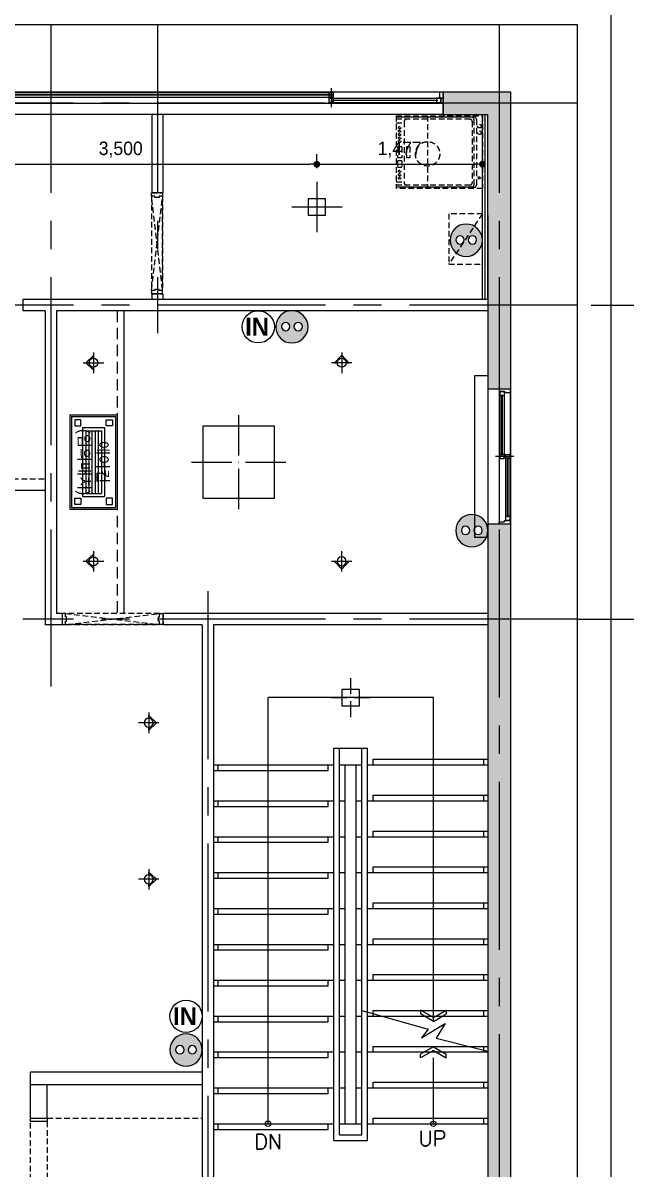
# Model space of a CAD drawing. Header units: millimetres. Extents: x -224448 to 1592092, y -164641 to 319001.
# Drawn here: x 232375 to 237757, y 154597 to 164816 of the extents above; entities that cross this region are included whole.
import ezdxf
from ezdxf.enums import TextEntityAlignment as Align

# ---------------------------------------------------------------- set-up
doc = ezdxf.new("R2010")
doc.units = ezdxf.units.MM
for name, pattern in [('CENTER2', [1.125, 0.75, -0.125, 0.125, -0.125]), ('HIDDEN', [9.525, 6.35, -3.175]), ('HIDDENX2', [19.05, 12.7, -6.35])]:
    doc.linetypes.add(name, pattern=pattern)
doc.layers.get('Defpoints').update_dxf_attribs({"color": 35})
for name, color, linetype in [('9', 9, 'Continuous'), ('ARREA', 1, 'Continuous'), ('DIM', 3, 'Continuous'), ('FUR', 6, 'Continuous'), ('I-LIGHT', 1, 'Continuous'), ('I_CON', 2, 'Continuous'), ('I_DOOR', 4, 'Continuous'), ('I_FUR', 6, 'Continuous'), ('I_HAT', 8, 'Continuous'), ('I_TXT', 7, 'Continuous'), ('I_WALL', 3, 'Continuous'), ('I_WIN', 5, 'Continuous')]:
    doc.layers.add(name, color=color, linetype=linetype)
doc.styles.add('HY울릉도', font='')
doc.styles.add('IABU-글꼴스타일', font='')
doc.styles.add('ROMANS', font='romans', dxfattribs={"height": 135})
doc.styles.get("Standard").update_dxf_attribs({"font": 'arial.ttf'})
doc.styles.add('맑은고딕', font='malgun.ttf')
doc.styles.get('HY울릉도').set_extended_font_data('HY울릉도L')
doc.styles.get('IABU-글꼴스타일').set_extended_font_data('HY울릉도L')
doc.linetypes.add('BATTING', pattern='A,0.00254,-2.54,[134,ltypeshp.shx,S=2.54,R=0,X=-2.54,Y=0],-5.08,[134,ltypeshp.shx,S=2.54,R=180,X=2.54,Y=0],-2.54', length=10.16254)
doc.dimstyles.new('IABC-100 (SUB)', dxfattribs={"dimscale": 60, "dimtxt": 2, "dimasz": 1, "dimexe": 1.5, "dimexo": 2, "dimgap": 1, "dimtad": 1, "dimdec": 0, "dimdsep": 46, "dimlunit": 6, "dimtxsty": 'IABU-글꼴스타일', "dimblk": '1234_Dot', "dimcen": 1, "dimclrd": 4, "dimclre": 4, "dimclrt": 7, "dimadec": 0, "dimazin": 0, "dimtfac": 1, "dimtdec": 0, "dimtix": 1, "dimtmove": 2, "dimatfit": 3, "dimldrblk": '1234_Dot', "dimfxl": 2, "dimtolj": 1, "dimtzin": 0, "dimarcsym": 0})
doc.dimstyles.new('ISO-25', dxfattribs={"dimtxt": 2.5, "dimasz": 2.5, "dimexe": 1.25, "dimexo": 0.625, "dimtad": 1, "dimtxsty": 'Standard', "dimcen": 2.5, "dimadec": 0, "dimazin": 0, "dimtfac": 1, "dimtmove": 0, "dimatfit": 3, "dimfxl": 1, "dimarcsym": 0})

# ---------------------------------------------------------------- blocks, each defined once
blk = doc.blocks.new('dd')
at = {"layer": 'I_WIN', "linetype": 'Continuous'}
for p, q in [((10974, 19551), (16424, 19551)), ((10974, 19542), (10974, 19551)), ((10974, 19551), (10991, 19551)), ((10974, 19451), (10974, 19542)), ((10991, 19551), (10991, 19502)), ((10994, 19546), (11974, 19546)), ((11032, 19546), (10994, 19546)), ((10994, 19546), (10994, 19506)), ((11027, 19529), (11032, 19531)), ((11027, 19523), (11027, 19529)), ((11032, 19521), (11027, 19523)), ((11029, 19524), (11029, 19528)), ((11032, 19531), (11032, 19546)), ((11032, 19532), (11035, 19530)), ((11974, 19528), (11032, 19528)), ((11032, 19524), (11974, 19524)), ((11032, 19520), (11035, 19522)), ((11032, 19506), (11032, 19521)), ((11035, 19530), (11036, 19529)), ((11035, 19522), (11036, 19523)), ((11036, 19529), (11036, 19528)), ((11036, 19523), (11036, 19524)), ((11953, 19529), (11952, 19528)), ((11953, 19523), (11952, 19524)), ((11956, 19532), (11953, 19530)), ((11953, 19530), (11953, 19529)), ((11953, 19522), (11953, 19523)), ((11956, 19520), (11953, 19522)), ((11956, 19531), (11956, 19546)), ((11956, 19546), (11991, 19546)), ((11962, 19529), (11956, 19531)), ((11956, 19521), (11962, 19523)), ((11956, 19506), (11956, 19521)), ((11962, 19523), (11962, 19529)), ((11962, 19524), (11962, 19528)), ((11974, 19420), (11974, 19585)), ((11991, 19546), (11991, 19506)), ((15441, 19546), (15406, 19546)), ((15406, 19546), (15406, 19506)), ((15406, 19546), (16424, 19546)), ((15424, 19418), (15424, 19586)), ((15436, 19529), (15441, 19531)), ((15436, 19523), (15436, 19529)), ((16370, 19528), (15436, 19528)), ((15436, 19524), (16370, 19524)), ((15441, 19521), (15436, 19523)), ((15441, 19531), (15441, 19546)), ((15441, 19532), (15444, 19530)), ((15441, 19520), (15444, 19522)), ((15441, 19506), (15441, 19521)), ((15444, 19530), (15444, 19530)), ((15444, 19530), (15445, 19528)), ((15444, 19523), (15445, 19524)), ((15444, 19522), (15444, 19523)), ((16362, 19529), (16361, 19528)), ((16362, 19523), (16361, 19524)), ((16365, 19532), (16362, 19530)), ((16362, 19530), (16362, 19529)), ((16362, 19522), (16362, 19523)), ((16365, 19520), (16362, 19522)), ((16365, 19531), (16365, 19546)), ((16365, 19546), (16403, 19546)), ((16370, 19529), (16365, 19531)), ((16365, 19521), (16370, 19523)), ((16365, 19506), (16365, 19521)), ((16370, 19523), (16370, 19529)), ((16403, 19546), (16403, 19506)), ((16424, 19551), (16406, 19551)), ((16406, 19551), (16406, 19502)), ((11004, 19451), (10974, 19451)), ((10991, 19502), (11004, 19502)), ((10994, 19506), (11974, 19506)), ((10994, 19506), (11032, 19506)), ((11004, 19502), (11004, 19500)), ((11004, 19500), (11004, 19451)), ((11004, 19451), (16424, 19451)), ((11991, 19506), (11956, 19506)), ((11956, 19496), (15441, 19496)), ((11991, 19496), (11956, 19496)), ((11956, 19496), (11956, 19456)), ((15441, 19478), (11956, 19478)), ((11956, 19474), (15441, 19474)), ((11956, 19456), (15424, 19456)), ((11956, 19456), (11991, 19456)), ((11986, 19479), (11991, 19481)), ((11986, 19472), (11986, 19479)), ((11986, 19478), (11986, 19474)), ((11991, 19471), (11986, 19472)), ((11991, 19481), (11991, 19496)), ((11991, 19481), (11994, 19480)), ((11991, 19470), (11994, 19471)), ((11991, 19456), (11991, 19471)), ((11994, 19480), (11994, 19479)), ((11994, 19479), (11995, 19478)), ((11994, 19472), (11995, 19474)), ((11994, 19471), (11994, 19472)), ((15403, 19479), (15402, 19478)), ((15403, 19472), (15402, 19474)), ((15406, 19482), (15403, 19480)), ((15403, 19480), (15403, 19479)), ((15403, 19471), (15403, 19472)), ((15406, 19470), (15403, 19471)), ((15406, 19506), (15441, 19506)), ((15441, 19496), (15406, 19496)), ((15406, 19496), (15406, 19481)), ((15406, 19481), (15412, 19479)), ((15412, 19472), (15406, 19471)), ((15406, 19471), (15406, 19456)), ((15406, 19456), (15441, 19456)), ((15412, 19479), (15412, 19472)), ((15412, 19474), (15412, 19478)), ((15424, 19506), (16424, 19506)), ((15441, 19456), (15441, 19496)), ((16403, 19506), (16365, 19506)), ((16406, 19502), (16394, 19502)), ((16394, 19502), (16394, 19451)), ((16394, 19451), (16424, 19451))]:
    blk.add_line(p, q, dxfattribs=at)
blk = doc.blocks.new('콘센트')
at = {"ltscale": 50}
h = blk.add_hatch(color=150, dxfattribs=at)
h.dxf.hatch_style = 1
edge = h.paths.add_edge_path()
edge.add_arc((-34286.2, -6087.5), 100, 0, 360)
edge = h.paths.add_edge_path(flags=16)
edge.add_arc((-34247.6, -6089), 26, 0, 360)
edge = h.paths.add_edge_path(flags=16)
edge.add_arc((-34324.9, -6089), 26, 0, 360)
at = {"color": 150, "ltscale": 50}
for centre, radius in [((-34286.2, -6087.5), 100), ((-34324.9, -6089), 26), ((-34247.6, -6089), 26)]:
    blk.add_circle(centre, radius, dxfattribs=at)
blk = doc.blocks.new('J5')
at = {"color": 150, "ltscale": 50}
blk.add_circle((302452, 41413.6), 72, dxfattribs=at)
at = {"color": 150, "ltscale": 50, "insert": (302500.4, 41414.1), "char_height": 80, "attachment_point": 6, "style": '맑은고딕'}
blk.add_mtext('{\\fPretendard Variable SemiBold|b0|i0|c129|p2;IN}', dxfattribs=at)
blk = doc.blocks.new('1234_Dot')
at = {"color": 0, "linetype": 'ByBlock', "lineweight": -2}
blk.add_line((-0.5, 0), (-1, 0), dxfattribs=at)
at = {"color": 0, "linetype": 'ByBlock', "const_width": 0.5}
blk.add_lwpolyline([(-0.25, 0, 1), (0.25, 0, 1)], format="xyb", close=True, dxfattribs=at)
blk = doc.blocks.new('*D455')
at = {"layer": 'Defpoints', "color": 0, "ltscale": 50, "transparency": 16777216}
for p in [(232625, 165700), (228425, 164800), (232625, 164800)]:
    blk.add_point(p, dxfattribs=at)
at = {"layer": 'DIM', "color": 4, "lineweight": -2, "ltscale": 50, "transparency": 16777216}
for p, q in [((228425, 164920), (228425, 165790)), ((232625, 164920), (232625, 165790)), ((228485, 165700), (232565, 165700))]:
    blk.add_line(p, q, dxfattribs=at)
at = {"layer": 'DIM', "color": 4, "lineweight": -2, "ltscale": 50, "transparency": 16777216, "xscale": 60, "yscale": 60, "zscale": 60, "rotation": 180}
blk.add_blockref('1234_Dot', (228425, 165700), dxfattribs=at)
at = {"layer": 'DIM', "color": 4, "lineweight": -2, "ltscale": 50, "transparency": 16777216, "xscale": 60, "yscale": 60, "zscale": 60}
blk.add_blockref('1234_Dot', (232625, 165700), dxfattribs=at)
at = {"layer": 'DIM', "color": 7, "ltscale": 50, "transparency": 16777216, "insert": (230525, 165832), "char_height": 120, "attachment_point": 5, "style": 'IABU-글꼴스타일'}
blk.add_mtext('\\A1;4,200', dxfattribs=at)
blk = doc.blocks.new('*D456')
at = {"layer": 'Defpoints', "color": 0, "ltscale": 50, "transparency": 16777216}
for p in [(233575, 165700), (232625, 164800), (233575, 164800)]:
    blk.add_point(p, dxfattribs=at)
at = {"layer": 'DIM', "color": 4, "lineweight": -2, "ltscale": 50, "transparency": 16777216}
for p, q in [((232625, 164920), (232625, 165790)), ((233575, 164920), (233575, 165790)), ((232685, 165700), (233515, 165700))]:
    blk.add_line(p, q, dxfattribs=at)
at = {"layer": 'DIM', "color": 4, "lineweight": -2, "ltscale": 50, "transparency": 16777216, "xscale": 60, "yscale": 60, "zscale": 60, "rotation": 180}
blk.add_blockref('1234_Dot', (232625, 165700), dxfattribs=at)
at = {"layer": 'DIM', "color": 4, "lineweight": -2, "ltscale": 50, "transparency": 16777216, "xscale": 60, "yscale": 60, "zscale": 60}
blk.add_blockref('1234_Dot', (233575, 165700), dxfattribs=at)
at = {"layer": 'DIM', "color": 7, "ltscale": 50, "transparency": 16777216, "insert": (233100, 165820), "char_height": 120, "attachment_point": 5, "style": 'IABU-글꼴스타일'}
blk.add_mtext('\\A1;950', dxfattribs=at)
blk = doc.blocks.new('*D457')
at = {"layer": 'Defpoints', "color": 0, "ltscale": 50, "transparency": 16777216}
for p in [(233575, 165700), (233575, 164800), (236625, 164800)]:
    blk.add_point(p, dxfattribs=at)
at = {"layer": 'DIM', "color": 4, "lineweight": -2, "ltscale": 50, "transparency": 16777216}
for p, q in [((233575, 164920), (233575, 165790)), ((236625, 164920), (236625, 165790)), ((236565, 165700), (233635, 165700))]:
    blk.add_line(p, q, dxfattribs=at)
at = {"layer": 'DIM', "color": 4, "lineweight": -2, "ltscale": 50, "transparency": 16777216, "xscale": 60, "yscale": 60, "zscale": 60, "rotation": 180}
blk.add_blockref('1234_Dot', (233575, 165700), dxfattribs=at)
at = {"layer": 'DIM', "color": 4, "lineweight": -2, "ltscale": 50, "transparency": 16777216, "xscale": 60, "yscale": 60, "zscale": 60}
blk.add_blockref('1234_Dot', (236625, 165700), dxfattribs=at)
at = {"layer": 'DIM', "color": 7, "ltscale": 50, "transparency": 16777216, "insert": (235100, 165832), "char_height": 120, "attachment_point": 5, "style": 'IABU-글꼴스타일'}
blk.add_mtext('\\A1;3,050', dxfattribs=at)
blk = doc.blocks.new('*D444')
at = {"layer": 'Defpoints', "color": 0, "ltscale": 50, "transparency": 16777216}
for p in [(224125, 166000), (224125, 164800), (236625, 164800)]:
    blk.add_point(p, dxfattribs=at)
at = {"layer": 'DIM', "color": 4, "lineweight": -2, "ltscale": 50, "transparency": 16777216}
for p, q in [((224125, 164920), (224125, 166090)), ((236625, 164920), (236625, 166090)), ((236565, 166000), (224185, 166000))]:
    blk.add_line(p, q, dxfattribs=at)
at = {"layer": 'DIM', "color": 4, "lineweight": -2, "ltscale": 50, "transparency": 16777216, "xscale": 60, "yscale": 60, "zscale": 60, "rotation": 180}
blk.add_blockref('1234_Dot', (224125, 166000), dxfattribs=at)
at = {"layer": 'DIM', "color": 4, "lineweight": -2, "ltscale": 50, "transparency": 16777216, "xscale": 60, "yscale": 60, "zscale": 60}
blk.add_blockref('1234_Dot', (236625, 166000), dxfattribs=at)
at = {"layer": 'DIM', "color": 7, "ltscale": 50, "transparency": 16777216, "insert": (230375, 166132), "char_height": 120, "attachment_point": 5, "style": 'IABU-글꼴스타일'}
blk.add_mtext('\\A1;12,500', dxfattribs=at)
blk = doc.blocks.new('*D458')
at = {"layer": 'Defpoints', "color": 0, "lineweight": -2, "transparency": 16777216}
for p, q in [((237326, 159500), (238226, 159500)), ((238225, 152803), (238225, 159498)), ((237326, 152800), (238226, 152800))]:
    blk.add_line(p, q, dxfattribs=at)
at = {"layer": 'Defpoints', "color": 0, "transparency": 16777216}
for p in [(237325, 159500), (238225, 159500), (237325, 152800)]:
    blk.add_point(p, dxfattribs=at)
for points in [[(238224, 159498), (238225, 159498), (238225, 159500)], [(238224, 152803), (238225, 152803), (238225, 152800)]]:
    blk.add_solid(points, dxfattribs=at)
at = {"layer": 'Defpoints', "color": 0, "transparency": 16777216, "insert": (238223, 156150), "char_height": 2.5, "attachment_point": 5, "rotation": 90}
blk.add_mtext('6700', dxfattribs=at)
blk = doc.blocks.new('*D459')
at = {"layer": 'Defpoints', "color": 0, "ltscale": 50, "transparency": 16777216}
for p in [(237325, 162300), (238225, 162300), (237325, 159500)]:
    blk.add_point(p, dxfattribs=at)
at = {"layer": 'DIM', "color": 4, "lineweight": -2, "ltscale": 50, "transparency": 16777216}
for p, q in [((237445, 162300), (238315, 162300)), ((238225, 159560), (238225, 162240)), ((237445, 159500), (238315, 159500))]:
    blk.add_line(p, q, dxfattribs=at)
at = {"layer": 'DIM', "color": 4, "lineweight": -2, "ltscale": 50, "transparency": 16777216, "xscale": 60, "yscale": 60, "zscale": 60}
for p, rotation in [((238225, 162300), 90), ((238225, 159500), 270)]:
    blk.add_blockref('1234_Dot', p, dxfattribs=dict(at, rotation=rotation))
at = {"layer": 'DIM', "color": 7, "ltscale": 50, "transparency": 16777216, "insert": (238093, 160900), "char_height": 120, "attachment_point": 5, "rotation": 90, "style": 'IABU-글꼴스타일'}
blk.add_mtext('\\A1;2,800', dxfattribs=at)
blk = doc.blocks.new('*D460')
at = {"layer": 'Defpoints', "color": 0, "ltscale": 50, "transparency": 16777216}
for p in [(237625, 164983), (237625, 162300), (238525, 162300)]:
    blk.add_point(p, dxfattribs=at)
at = {"layer": 'DIM', "color": 4, "lineweight": -2, "ltscale": 50, "transparency": 16777216}
for p, q in [((237745, 164983), (238615, 164983)), ((238525, 164923), (238525, 162360)), ((237745, 162300), (238615, 162300))]:
    blk.add_line(p, q, dxfattribs=at)
at = {"layer": 'DIM', "color": 4, "lineweight": -2, "ltscale": 50, "transparency": 16777216, "xscale": 60, "yscale": 60, "zscale": 60}
for p, rotation in [((238525, 164983), 90), ((238525, 162300), 270)]:
    blk.add_blockref('1234_Dot', p, dxfattribs=dict(at, rotation=rotation))
at = {"layer": 'DIM', "color": 7, "ltscale": 50, "transparency": 16777216, "insert": (238393, 163642), "char_height": 120, "attachment_point": 5, "rotation": 90, "style": 'IABU-글꼴스타일'}
blk.add_mtext('\\A1;2,683', dxfattribs=at)
blk = doc.blocks.new('*D445')
at = {"layer": 'Defpoints', "color": 0, "ltscale": 50, "transparency": 16777216}
for p in [(237325, 162300), (237325, 152800), (238525, 152800)]:
    blk.add_point(p, dxfattribs=at)
at = {"layer": 'DIM', "color": 4, "lineweight": -2, "ltscale": 50, "transparency": 16777216}
for p, q in [((237445, 162300), (238615, 162300)), ((238525, 162240), (238525, 152860)), ((237445, 152800), (238615, 152800))]:
    blk.add_line(p, q, dxfattribs=at)
at = {"layer": 'DIM', "color": 4, "lineweight": -2, "ltscale": 50, "transparency": 16777216, "xscale": 60, "yscale": 60, "zscale": 60}
for p, rotation in [((238525, 162300), 90), ((238525, 152800), 270)]:
    blk.add_blockref('1234_Dot', p, dxfattribs=dict(at, rotation=rotation))
at = {"layer": 'DIM', "color": 7, "ltscale": 50, "transparency": 16777216, "insert": (238393, 157550), "char_height": 120, "attachment_point": 5, "rotation": 90, "style": 'IABU-글꼴스타일'}
blk.add_mtext('\\A1;9,500', dxfattribs=at)
blk = doc.blocks.new('*D446')
at = {"layer": 'Defpoints', "color": 0, "ltscale": 50, "transparency": 16777216}
for p in [(237325, 159500), (237325, 152800), (238225, 152800)]:
    blk.add_point(p, dxfattribs=at)
at = {"layer": 'DIM', "color": 4, "lineweight": -2, "ltscale": 50, "transparency": 16777216}
for p, q in [((237445, 159500), (238315, 159500)), ((238225, 159440), (238225, 152860)), ((237445, 152800), (238315, 152800))]:
    blk.add_line(p, q, dxfattribs=at)
at = {"layer": 'DIM', "color": 4, "lineweight": -2, "ltscale": 50, "transparency": 16777216, "xscale": 60, "yscale": 60, "zscale": 60}
for p, rotation in [((238225, 159500), 90), ((238225, 152800), 270)]:
    blk.add_blockref('1234_Dot', p, dxfattribs=dict(at, rotation=rotation))
at = {"layer": 'DIM', "color": 7, "ltscale": 50, "transparency": 16777216, "insert": (238093, 156150), "char_height": 120, "attachment_point": 5, "rotation": 90, "style": 'IABU-글꼴스타일'}
blk.add_mtext('\\A1;6,700', dxfattribs=at)
blk = doc.blocks.new('j 10')
at = {"layer": 'I_FUR', "color": 8, "linetype": 'HIDDEN', "ltscale": 8}
for p, q in [((300474, 48442), (300574, 48442)), ((300474, 48412), (300474, 48442)), ((300474, 48442), (300474, 48442)), ((300474, 48412), (300474, 47572)), ((300504, 48412), (300474, 48412)), ((300474, 47572), (300574, 48412)), ((300574, 47582), (300474, 48412)), ((300504, 48402), (300504, 48412)), ((300544, 48402), (300504, 48402)), ((300574, 48412), (300544, 48412)), ((300544, 48412), (300544, 48402)), ((300574, 48442), (300574, 48412)), ((300574, 47572), (300574, 48412)), ((300574, 48412), (300574, 47582)), ((300504, 47572), (300474, 47572)), ((300474, 47572), (300474, 47542)), ((300474, 47542), (300574, 47542)), ((300474, 47542), (300474, 47542)), ((300544, 47582), (300504, 47582)), ((300504, 47582), (300504, 47572)), ((300544, 47572), (300544, 47582)), ((300574, 47572), (300544, 47572)), ((300574, 47542), (300574, 47572))]:
    blk.add_line(p, q, dxfattribs=at)
blk = doc.blocks.new('j11')
at = {"layer": 'I_FUR', "color": 8, "linetype": 'HIDDEN', "ltscale": 8}
for p, q in [((280040, 55580), (280810, 55580)), ((280040, 55580), (280040, 54930)), ((280713, 55568), (280040, 55568)), ((280737, 55568), (280040, 55568)), ((280700, 55548), (280040, 55548)), ((280040, 55518), (280112, 55518)), ((280112, 55528), (280112, 54982)), ((280321, 55580), (280321, 54930)), ((280720, 55528), (280720, 54982)), ((280733, 55548), (280733, 54962)), ((280757, 55548), (280757, 54962)), ((280810, 55580), (280810, 54930)), ((280092, 55304), (280054, 55304)), ((280054, 55304), (280054, 55206)), ((280092, 55304), (280092, 55206)), ((280162, 55304), (280132, 55304)), ((280132, 55304), (280132, 55206)), ((280162, 55304), (280162, 55206)), ((280092, 55206), (280054, 55206)), ((280162, 55206), (280132, 55206)), ((280054, 55178), (280054, 55117)), ((280092, 55178), (280054, 55178)), ((280092, 55117), (280054, 55117)), ((280092, 55178), (280092, 55117)), ((280040, 54992), (280112, 54992)), ((280700, 54962), (280040, 54962)), ((280713, 54942), (280040, 54942)), ((280737, 54942), (280040, 54942)), ((280810, 54930), (280040, 54930))]:
    blk.add_line(p, q, dxfattribs=at)
for centre, radius in [((280784, 55487), 16.1), ((280072, 55474), 10), ((280072, 55443), 10), ((280072, 55413), 10), ((280072, 55382), 10), ((280784, 55428), 16.1), ((280072, 55352), 10), ((280321, 55240), 109), ((280072, 55085), 10), ((280072, 55054), 10), ((280072, 55024), 10), ((280783, 55027), 9.29)]:
    blk.add_circle(centre, radius, dxfattribs=at)
for centre, start, end in [((280132, 55528), 90, 180), ((280700, 55528), 0, 90), ((280713, 55548), 0, 90), ((280737, 55548), 0, 90), ((280132, 54982), 180, 270), ((280700, 54982), 270, 0), ((280713, 54962), 270, 0), ((280737, 54962), 270, 0)]:
    blk.add_arc(centre, 20, start, end, dxfattribs=at)
blk = doc.blocks.new('J15')
at = {"layer": 'I-LIGHT', "color": 6, "ltscale": 50}
for p, q in [((319165, 48370), (319165, 47920)), ((318940, 48145), (319390, 48145))]:
    blk.add_line(p, q, dxfattribs=at)
blk.add_lwpolyline([(319090, 48220), (319240, 48220), (319240, 48070), (319090, 48070)], close=True, dxfattribs=at)
blk = doc.blocks.new('J20')
at = {"layer": 'I-LIGHT', "color": 144}
for p, q in [((33370, 27039), (33370, 26619)), ((33370, 27039), (34210, 27039)), ((33384, 27025), (33384, 26633)), ((33384, 27025), (34196, 27025)), ((34196, 27025), (34196, 26633)), ((34210, 27039), (34210, 26619)), ((33482, 26927), (33482, 26731)), ((33482, 26927), (34098, 26927)), ((33510, 26899), (33510, 26759)), ((33510, 26899), (34070, 26899)), ((33510, 26899), (34070, 26899)), ((34070, 26899), (34070, 26759)), ((34098, 26927), (34098, 26731)), ((33510, 26871), (34070, 26871)), ((33510, 26843), (34070, 26843)), ((33510, 26815), (34070, 26815)), ((33510, 26787), (34070, 26787)), ((33482, 26731), (34098, 26731)), ((33510, 26759), (34070, 26759)), ((33510, 26759), (34070, 26759)), ((33510, 26759), (34070, 26759)), ((33510, 26759), (34070, 26759)), ((33510, 26731), (34070, 26731)), ((33370, 26619), (34210, 26619)), ((33384, 26633), (34196, 26633))]:
    blk.add_line(p, q, dxfattribs=at)
for points in [[(33468, 26941), (33412, 26941), (33412, 26997), (33468, 26997)], [(34112, 26941), (34168, 26941), (34168, 26997), (34112, 26997)], [(33468, 26717), (33412, 26717), (33412, 26661), (33468, 26661)], [(34112, 26717), (34168, 26717), (34168, 26661), (34112, 26661)]]:
    blk.add_lwpolyline(points, close=True, dxfattribs=at)
blk = doc.blocks.new('j5253')
at = {"layer": 'I_WIN', "linetype": 'Continuous'}
for p, q in [((201758, 138328), (202958, 138328)), ((201788, 138328), (201758, 138328)), ((201758, 138328), (201758, 138237)), ((201776, 138228), (201776, 138277)), ((201776, 138277), (201788, 138277)), ((201788, 138279), (201788, 138328)), ((201788, 138277), (201788, 138279)), ((202341, 138283), (202341, 138323)), ((202341, 138323), (202376, 138323)), ((202376, 138283), (202341, 138283)), ((202358, 138359), (202358, 138194)), ((202358, 138323), (202925, 138323)), ((202358, 138283), (202925, 138283)), ((202376, 138309), (202370, 138307)), ((202370, 138307), (202370, 138300)), ((202370, 138306), (202896, 138306)), ((202370, 138302), (202370, 138306)), ((202896, 138302), (202370, 138302)), ((202370, 138300), (202376, 138299)), ((202376, 138323), (202376, 138309)), ((202376, 138309), (202379, 138308)), ((202376, 138298), (202379, 138299)), ((202376, 138299), (202376, 138283)), ((202379, 138308), (202379, 138307)), ((202379, 138307), (202380, 138306)), ((202379, 138300), (202380, 138302)), ((202379, 138299), (202379, 138300)), ((202887, 138307), (202886, 138306)), ((202887, 138300), (202886, 138302)), ((202890, 138309), (202887, 138308)), ((202887, 138308), (202887, 138307)), ((202887, 138299), (202887, 138300)), ((202890, 138298), (202887, 138299)), ((202890, 138323), (202890, 138309)), ((202890, 138309), (202896, 138307)), ((202896, 138300), (202890, 138299)), ((202890, 138299), (202890, 138283)), ((202890, 138283), (202925, 138283)), ((202896, 138307), (202896, 138300)), ((202896, 138306), (202896, 138302)), ((202925, 138283), (202925, 138323)), ((202928, 138277), (202928, 138328)), ((202928, 138328), (202958, 138328)), ((202941, 138277), (202928, 138277)), ((202941, 138228), (202941, 138277)), ((202958, 138228), (202958, 138328)), ((201758, 138237), (201758, 138228)), ((201758, 138228), (202958, 138228)), ((201758, 138228), (201776, 138228)), ((201779, 138273), (202376, 138273)), ((201779, 138233), (201779, 138273)), ((201779, 138273), (201817, 138273)), ((201779, 138233), (202376, 138233)), ((201817, 138233), (201779, 138233)), ((201817, 138258), (201812, 138256)), ((201812, 138256), (201812, 138250)), ((201812, 138250), (201817, 138248)), ((201814, 138255), (201814, 138251)), ((201814, 138255), (202346, 138255)), ((202346, 138251), (201814, 138251)), ((201817, 138273), (201817, 138258)), ((201817, 138259), (201820, 138258)), ((201817, 138247), (201820, 138249)), ((201817, 138248), (201817, 138233)), ((201820, 138258), (201820, 138257)), ((201820, 138257), (201821, 138255)), ((201820, 138250), (201821, 138251)), ((201820, 138249), (201820, 138250)), ((202338, 138257), (202337, 138255)), ((202338, 138250), (202337, 138251)), ((202341, 138259), (202338, 138258)), ((202338, 138258), (202338, 138257)), ((202338, 138249), (202338, 138250)), ((202341, 138247), (202338, 138249)), ((202376, 138273), (202341, 138273)), ((202341, 138273), (202341, 138258)), ((202341, 138258), (202346, 138256)), ((202346, 138250), (202341, 138248)), ((202341, 138248), (202341, 138233)), ((202341, 138233), (202376, 138233)), ((202346, 138256), (202346, 138250)), ((202346, 138255), (202346, 138251)), ((202376, 138233), (202376, 138273)), ((202958, 138228), (202941, 138228))]:
    blk.add_line(p, q, dxfattribs=at)
blk = doc.blocks.new('j51')
at = {"layer": 'I-LIGHT'}
for p, q in [((93551, 140906), (93551, 140546)), ((93131, 140486), (93491, 140486)), ((93551, 140486), (93550, 140486)), ((93551, 140487), (93551, 140485)), ((93551, 140486), (93552, 140486)), ((93551, 140426), (93551, 140066)), ((93611, 140486), (93971, 140486))]:
    blk.add_line(p, q, dxfattribs=at)
at = {"layer": 'I-LIGHT', "linetype": 'Continuous'}
blk.add_lwpolyline([(93871, 140806), (93231, 140806), (93231, 140166), (93871, 140166)], close=True, dxfattribs=at)
blk = doc.blocks.new('*D652')
at = {"layer": 'Defpoints', "color": 0, "ltscale": 50, "transparency": 16777216}
for p in [(234998, 163556), (231498, 163400), (234998, 163400)]:
    blk.add_point(p, dxfattribs=at)
at = {"layer": 'DIM', "color": 4, "lineweight": -2, "ltscale": 50, "transparency": 16777216}
for p, q in [((231498, 163520), (231498, 163646)), ((234998, 163520), (234998, 163646)), ((231558, 163556), (234938, 163556))]:
    blk.add_line(p, q, dxfattribs=at)
at = {"layer": 'DIM', "color": 4, "lineweight": -2, "ltscale": 50, "transparency": 16777216, "xscale": 60, "yscale": 60, "zscale": 60, "rotation": 180}
blk.add_blockref('1234_Dot', (231498, 163556), dxfattribs=at)
at = {"layer": 'DIM', "color": 4, "lineweight": -2, "ltscale": 50, "transparency": 16777216, "xscale": 60, "yscale": 60, "zscale": 60}
blk.add_blockref('1234_Dot', (234998, 163556), dxfattribs=at)
at = {"layer": 'DIM', "color": 7, "ltscale": 50, "transparency": 16777216, "insert": (233248, 163687), "char_height": 120, "attachment_point": 5, "style": 'IABU-글꼴스타일'}
blk.add_mtext('\\A1;3,500', dxfattribs=at)
blk = doc.blocks.new('*D653')
at = {"layer": 'Defpoints', "color": 0, "ltscale": 50, "transparency": 16777216}
for p in [(236475, 163556), (234998, 163400), (236475, 163400)]:
    blk.add_point(p, dxfattribs=at)
at = {"layer": 'DIM', "color": 4, "lineweight": -2, "ltscale": 50, "transparency": 16777216}
for p, q in [((234998, 163520), (234998, 163646)), ((236475, 163520), (236475, 163646)), ((235058, 163556), (236415, 163556))]:
    blk.add_line(p, q, dxfattribs=at)
at = {"layer": 'DIM', "color": 4, "lineweight": -2, "ltscale": 50, "transparency": 16777216, "xscale": 60, "yscale": 60, "zscale": 60, "rotation": 180}
blk.add_blockref('1234_Dot', (234998, 163556), dxfattribs=at)
at = {"layer": 'DIM', "color": 4, "lineweight": -2, "ltscale": 50, "transparency": 16777216, "xscale": 60, "yscale": 60, "zscale": 60}
blk.add_blockref('1234_Dot', (236475, 163556), dxfattribs=at)
at = {"layer": 'DIM', "color": 7, "ltscale": 50, "transparency": 16777216, "insert": (235737, 163687), "char_height": 120, "attachment_point": 5, "style": 'IABU-글꼴스타일'}
blk.add_mtext('\\A1;1,477', dxfattribs=at)
blk = doc.blocks.new('SP01')
at = {"layer": 'I-LIGHT'}
blk.add_hatch(color=1, dxfattribs=at).paths.add_polyline_path([(2182616, -1632810), (2182551, -1632878), (2182576, -1632878, -1), (2182656, -1632878), (2182680, -1632878)])
at = {"layer": 'I-LIGHT', "color": 1}
for p, q in [((2182616, -1632810), (2182551, -1632878)), ((2182616, -1632787), (2182616, -1632970)), ((2182616, -1632810), (2182680, -1632878)), ((2182707, -1632878), (2182524, -1632878)), ((2182551, -1632878), (2182576, -1632878)), ((2182656, -1632878), (2182680, -1632878))]:
    blk.add_line(p, q, dxfattribs=at)
at = {"layer": 'I-LIGHT', "color": 4}
blk.add_circle((2182616, -1632878), 40, dxfattribs=at)
blk = doc.blocks.new('j855')
at = {"layer": 'I-LIGHT'}
for p, q in [((96735, 140572), (96735, 140427)), ((96560, 140397), (96705, 140397)), ((96735, 140398), (96735, 140396)), ((96735, 140367), (96735, 140222)), ((96765, 140397), (96910, 140397))]:
    blk.add_line(p, q, dxfattribs=at)
at = {"layer": 'I-LIGHT', "ltscale": 50}
blk.add_lwpolyline([(96660, 140472), (96810, 140472), (96810, 140322), (96660, 140322)], close=True, dxfattribs=at)
at = {"layer": 'I-LIGHT'}
blk.add_lwpolyline([(96736, 140397), (96735, 140397), (96734, 140397)], dxfattribs=at)

msp = doc.modelspace()

# ---------------------------------------------------------------- hatches: boundary and pattern name
at = {"layer": 'I_HAT', "true_color": 0x000000}
h = msp.add_hatch(color=18, dxfattribs=at)
h.dxf.hatch_style = 1
h.paths.add_polyline_path([(224624.894, 164100.492), (224124.894, 164100.492), (224124.894, 164000.492), (224624.894, 164000.492)])
h.paths.add_polyline_path([(224124.894, 164100.492), (224024.894, 164100.492), (224024.894, 164000.492), (224124.894, 164000.492)])
h.paths.add_polyline_path([(224124.894, 164200.492), (224024.894, 164200.492), (224024.894, 164100.492), (224124.894, 164100.492)])
h.paths.add_polyline_path([(224624.894, 164200.492), (224124.894, 164200.492), (224124.894, 164100.492), (224624.894, 164100.492), (224624.894, 164109.5)])
h.paths.add_polyline_path([(224224.894, 164000.492), (224124.894, 164000.492), (224124.894, 163658.858), (224224.894, 163658.858)])
h.paths.add_polyline_path([(224124.894, 164000.492), (224024.894, 164000.492), (224024.894, 163300.492), (224124.894, 163300.492)])
h.paths.add_polyline_path([(224224.894, 163658.858), (224124.894, 163658.858), (224124.894, 163300.492), (224224.894, 163300.492)])
h.paths.add_polyline_path([(224224.894, 163300.492), (224124.894, 163300.492), (224124.894, 162300.492), (224224.894, 162300.492)])
h.paths.add_polyline_path([(224124.894, 163300.492), (224024.894, 163300.492), (224024.894, 162300.492), (224124.894, 162300.492)])
h.paths.add_polyline_path([(224124.894, 162300.492), (224024.894, 162300.492), (224024.894, 161010.492), (224115.894, 161010.492), (224124.894, 161010.492)])
h.paths.add_polyline_path([(224224.894, 162250.492), (224224.894, 162300.492), (224124.894, 162300.492), (224124.894, 161010.492), (224124.974, 161010.492), (224224.894, 161010.492)])
h.paths.add_polyline_path([(224124.894, 158650.492), (224115.815, 158650.492), (224024.894, 158650.492), (224024.894, 158100.492), (224124.894, 158100.492)])
h.paths.add_polyline_path([(224224.894, 158650.492), (224124.894, 158650.492), (224124.894, 158100.492), (224224.894, 158100.492)])
h.paths.add_polyline_path([(224224.894, 158050.492), (224224.894, 158100.492), (224124.894, 158100.492), (224124.894, 157700.492), (224224.894, 157700.492)])
h.paths.add_polyline_path([(224124.894, 158100.492), (224024.894, 158100.492), (224024.894, 157700.492), (224033.842, 157700.492), (224124.894, 157700.492)])
h.paths.add_polyline_path([(224224.894, 156500.492), (224124.894, 156500.492), (224124.894, 156100.492), (224224.894, 156100.492)])
h.paths.add_polyline_path([(224124.894, 156500.492), (224024.894, 156500.492), (224024.894, 156100.492), (224124.894, 156100.492)])
h.paths.add_polyline_path([(224224.894, 156050.492), (224224.894, 156100.492), (224124.894, 156100.492), (224124.894, 152800.492), (224624.894, 152800.492), (224624.894, 152900.492), (224274.894, 152900.492), (224224.894, 152900.492)])
h.paths.add_polyline_path([(224124.894, 156100.492), (224024.894, 156100.492), (224024.894, 152800.492), (224124.894, 152800.492)])
h.paths.add_polyline_path([(224124.894, 152800.492), (224024.894, 152800.492), (224024.894, 152700.492), (224124.894, 152700.492)])
h.paths.add_polyline_path([(224624.894, 152791.492), (224624.894, 152800.492), (224124.894, 152800.492), (224124.894, 152700.492), (224624.894, 152700.492)])
h.paths.add_polyline_path([(234024.894, 152800.492), (233474.894, 152800.492), (233474.894, 152700.492), (234024.894, 152700.492)])
h.paths.add_polyline_path([(234024.894, 153250.492), (233974.894, 153250.492), (233974.894, 152900.492), (233474.894, 152900.492), (233474.894, 152800.492), (234024.894, 152800.492)])
h.paths.add_polyline_path([(234299.894, 152791.412), (234299.894, 152800.492), (234024.894, 152800.492), (234024.894, 152700.492), (234299.894, 152700.492)])
h.paths.add_polyline_path([(234299.894, 152900.492), (234074.894, 152900.492), (234074.894, 153250.492), (234024.894, 153250.492), (234024.894, 152800.492), (234299.894, 152800.492)])
h.paths.add_polyline_path([(236624.894, 152800.492), (236299.894, 152800.492), (236299.894, 152791.412), (236299.894, 152700.492), (236624.894, 152700.492)])
h.paths.add_polyline_path([(236724.894, 152800.492), (236624.894, 152800.492), (236624.894, 152700.492), (236724.894, 152700.492)])
h.paths.add_polyline_path([(236724.894, 160350.492), (236624.894, 160350.492), (236624.894, 159500.492), (236724.894, 159500.492)])
h.paths.add_polyline_path([(236624.894, 160350.492), (236524.894, 160350.492), (236524.894, 159550.492), (236524.894, 159500.492), (236624.894, 159500.492)])
h.paths.add_polyline_path([(236724.894, 159500.492), (236624.894, 159500.492), (236624.894, 152800.492), (236724.894, 152800.492)])
h.paths.add_polyline_path([(236624.894, 159500.492), (236524.894, 159500.492), (236524.894, 152900.492), (236299.894, 152900.492), (236299.894, 152800.492), (236624.894, 152800.492)])
h.paths.add_polyline_path([(236724.894, 162300.492), (236624.894, 162300.492), (236624.894, 161550.492), (236633.921, 161550.492), (236724.894, 161550.492)])
h.paths.add_polyline_path([(236624.894, 162300.492), (236524.894, 162300.492), (236524.894, 161550.492), (236624.894, 161550.492)])
h.paths.add_polyline_path([(236724.894, 163300.492), (236624.894, 163300.492), (236624.894, 162300.492), (236724.894, 162300.492)])
h.paths.add_polyline_path([(236624.894, 163300.492), (236524.894, 163300.492), (236524.894, 162350.492), (236524.894, 162300.492), (236624.894, 162300.492)])
h.paths.add_polyline_path([(236724.894, 164200.492), (236624.894, 164200.492), (236624.894, 164100.492), (236724.894, 164100.492)])
h.paths.add_polyline_path([(236624.894, 164200.492), (236124.894, 164200.492), (236124.894, 164100.492), (236624.894, 164100.492)])
h.paths.add_polyline_path([(236624.894, 164100.492), (236124.894, 164100.492), (236124.894, 164000.492), (236524.894, 164000.492), (236524.894, 163300.492), (236624.894, 163300.492)])
h.paths.add_polyline_path([(236724.894, 164000.492), (236724.894, 164100.492), (236624.894, 164100.492), (236624.894, 163300.492), (236724.894, 163300.492)])
h.paths.add_polyline_path([(236579.229, 153156.089), (236579.229, 154124.405), (236094.555, 154124.405), (236094.555, 153156.089)], flags=9)

# ---------------------------------------------------------------- linework, layer by layer
at = {"color": 9}
for p, q in [((233274.894, 162250.492), (233274.894, 159550.492)), ((228474.894, 160650.492), (232574.894, 160650.492))]:
    msp.add_line(p, q, dxfattribs=at)
at = {"layer": '9', "color": 8, "linetype": 'HIDDENX2', "ltscale": 8}
msp.add_line((233214.894, 162250.492), (233214.894, 159550.492), dxfattribs=at)
at = {"layer": 'ARREA', "color": 1, "linetype": 'CENTER2', "ltscale": 2000}
for p, q in [((232624.894, 164800.492), (232624.894, 158900.492)), ((233574.894, 164800.492), (233574.894, 162050.492)), ((236624.894, 164800.492), (236624.894, 152100.492)), ((237324.894, 164100.492), (223424.894, 164100.492)), ((237324.894, 162300.492), (223424.894, 162300.492)), ((234024.894, 159750.492), (234024.894, 152100.492)), ((237324.894, 159500.492), (232374.894, 159500.492))]:
    msp.add_line(p, q, dxfattribs=at)
at = {"layer": 'Defpoints'}
for points in [[(237624.894, 165100.492), (223124.894, 165100.492), (223124.894, 151800.492), (237624.894, 151800.492)], [(237324.894, 164800.492), (223424.894, 164800.492), (223424.894, 152100.492), (237324.894, 152100.492)]]:
    msp.add_lwpolyline(points, close=True, dxfattribs=at)
at = {"layer": 'FUR'}
msp.add_line((236474.894, 162950.492), (236474.894, 163400.492), dxfattribs=at)
at = {"layer": 'I-LIGHT', "color": 6, "ltscale": 50}
msp.add_lwpolyline([(236524.894, 161670.492), (236404.894, 161670.492), (236404.894, 160230.492), (236524.894, 160230.492)], dxfattribs=at)
at = {"layer": 'I_CON', "color": 2}
for p, q in [((236124.894, 164200.492), (236724.894, 164200.492)), ((236724.894, 164200.492), (236724.894, 164000.492)), ((236124.894, 164000.492), (236524.894, 164000.492)), ((236724.894, 164000.492), (236724.894, 161550.492)), ((236524.894, 163100.492), (236524.894, 162350.492)), ((236524.894, 162350.492), (236524.894, 161550.492)), ((236524.894, 160350.492), (236524.894, 159550.492)), ((236724.894, 160350.492), (236724.894, 152700.492)), ((236524.894, 159550.492), (236524.894, 152900.492))]:
    msp.add_line(p, q, dxfattribs=at)
at = {"layer": 'I_CON'}
msp.add_lwpolyline([(236124.894, 164000.492), (236124.894, 164200.492)], dxfattribs=at)
at = {"layer": 'I_CON', "color": 2}
for points in [[(236724.894, 161550.492), (236524.894, 161550.492)], [(236524.894, 160350.492), (236724.894, 160350.492)]]:
    msp.add_lwpolyline(points, dxfattribs=at)
at = {"layer": 'I_DOOR'}
msp.add_lwpolyline([(232441.701, 155050.492), (232591.701, 155050.492), (232591.701, 155020.492), (232561.701, 155020.492), (232561.701, 155020.492), (232521.701, 155020.492), (232521.701, 155020.492), (232441.701, 155021.693), (232441.701, 155050.492)], close=True, dxfattribs=at)
at = {"layer": 'I_FUR', "color": 8, "linetype": 'BATTING', "ltscale": 2.4}
msp.add_line((236499.894, 162350.492), (236499.894, 164000.492), dxfattribs=at)
at = {"layer": 'I_FUR', "color": 8, "linetype": 'HIDDEN', "ltscale": 8}
for p, q in [((236174.894, 163113.858), (236174.894, 162663.858)), ((236474.894, 163113.858), (236174.894, 163113.858)), ((236474.894, 163113.858), (236174.894, 162663.858)), ((236174.894, 162663.858), (236474.894, 162663.858)), ((228474.894, 160750.492), (232574.894, 160750.492)), ((232591.701, 155050.492), (233974.894, 155050.492)), ((232440.894, 153280.492), (232441.701, 155021.693)), ((232591.701, 155020.492), (232591.701, 153280.492))]:
    msp.add_line(p, q, dxfattribs=at)
at = {"layer": 'I_HAT'}
for p, q in [((236474.894, 162350.492), (236474.894, 164000.492)), ((236524.894, 162350.492), (236524.894, 164000.492)), ((234562.394, 157240.492), (234562.394, 158800.492)), ((236037.394, 158800.492), (234562.394, 158800.492)), ((236037.394, 155913.835), (236037.394, 158800.492)), ((235149.894, 154850.492), (235149.894, 158350.492)), ((235149.894, 158350.492), (235449.894, 158350.492)), ((235199.894, 154900.492), (235199.894, 158350.492)), ((235399.894, 154900.492), (235399.894, 158350.492)), ((235449.894, 154850.492), (235449.894, 158350.492)), ((235499.894, 158250.492), (236524.894, 158250.492)), ((235499.894, 158200.492), (235499.894, 158250.492)), ((236484.894, 158250.492), (236484.894, 158200.492)), ((234074.894, 158200.492), (235149.894, 158200.492)), ((234074.894, 158150.492), (235099.894, 158150.492)), ((234114.894, 158200.492), (234114.894, 158150.492)), ((235099.894, 158150.492), (235099.894, 158200.492)), ((235199.894, 158200.492), (235399.894, 158200.492)), ((235249.894, 155000.492), (235249.894, 158200.492)), ((235349.894, 155000.492), (235349.894, 158200.492)), ((235449.894, 158200.492), (236524.894, 158200.492)), ((235499.894, 157930.492), (236524.894, 157930.492)), ((235499.894, 157880.492), (235499.894, 157930.492)), ((236484.894, 157930.492), (236484.894, 157880.492)), ((234074.894, 157880.492), (235149.894, 157880.492)), ((234074.894, 157830.492), (235099.894, 157830.492)), ((234114.894, 157880.492), (234114.894, 157830.492)), ((235099.894, 157830.492), (235099.894, 157880.492)), ((235199.894, 157880.492), (235249.894, 157880.492)), ((235349.894, 157880.492), (235399.894, 157880.492)), ((235449.894, 157880.492), (236524.894, 157880.492)), ((234562.394, 155000.492), (234562.394, 157590.492)), ((235499.894, 157610.492), (236524.894, 157610.492)), ((235499.894, 157560.492), (235499.894, 157610.492)), ((236484.894, 157610.492), (236484.894, 157560.492)), ((234074.894, 157560.492), (235149.894, 157560.492)), ((234074.894, 157510.492), (235099.894, 157510.492)), ((234114.894, 157560.492), (234114.894, 157510.492)), ((235099.894, 157510.492), (235099.894, 157560.492)), ((235199.894, 157560.492), (235249.894, 157560.492)), ((235349.894, 157560.492), (235399.894, 157560.492)), ((235449.894, 157560.492), (236524.894, 157560.492)), ((235499.894, 157290.492), (236524.894, 157290.492)), ((235499.894, 157240.492), (235499.894, 157290.492)), ((236484.894, 157290.492), (236484.894, 157240.492)), ((234074.894, 157240.492), (235149.894, 157240.492)), ((234074.894, 157190.492), (235099.894, 157190.492)), ((234114.894, 157240.492), (234114.894, 157190.492)), ((235099.894, 157190.492), (235099.894, 157240.492)), ((235199.894, 157240.492), (235249.894, 157240.492)), ((235349.894, 157240.492), (235399.894, 157240.492)), ((235449.894, 157240.492), (236524.894, 157240.492)), ((234074.894, 156920.492), (235149.894, 156920.492)), ((234114.894, 156920.492), (234114.894, 156870.492)), ((235099.894, 156870.492), (235099.894, 156920.492)), ((235199.894, 156920.492), (235249.894, 156920.492)), ((235349.894, 156920.492), (235399.894, 156920.492)), ((235449.894, 156920.492), (236524.894, 156920.492)), ((235499.894, 156970.492), (236524.894, 156970.492)), ((235499.894, 156920.492), (235499.894, 156970.492)), ((236484.894, 156970.492), (236484.894, 156920.492)), ((234074.894, 156870.492), (235099.894, 156870.492)), ((234074.894, 156600.492), (235149.894, 156600.492)), ((234114.894, 156600.492), (234114.894, 156550.492)), ((235099.894, 156550.492), (235099.894, 156600.492)), ((235199.894, 156600.492), (235249.894, 156600.492)), ((235349.894, 156600.492), (235399.894, 156600.492)), ((235449.894, 156600.492), (236524.894, 156600.492)), ((235499.894, 156650.492), (236524.894, 156650.492)), ((235499.894, 156600.492), (235499.894, 156650.492)), ((236484.894, 156650.492), (236484.894, 156600.492)), ((234074.894, 156550.492), (235099.894, 156550.492)), ((234074.894, 156280.492), (235149.894, 156280.492)), ((234114.894, 156280.492), (234114.894, 156230.492)), ((235099.894, 156230.492), (235099.894, 156280.492)), ((235199.894, 156280.492), (235249.894, 156280.492)), ((235349.894, 156280.492), (235399.894, 156280.492)), ((235449.894, 156280.492), (236524.894, 156280.492)), ((235499.894, 156330.492), (236524.894, 156330.492)), ((235499.894, 156280.492), (235499.894, 156330.492)), ((236484.894, 156330.492), (236484.894, 156280.492)), ((234074.894, 156230.492), (235099.894, 156230.492)), ((234074.894, 155960.492), (235149.894, 155960.492)), ((234114.894, 155960.492), (234114.894, 155910.492)), ((235099.894, 155910.492), (235099.894, 155960.492)), ((235199.894, 155960.492), (235249.894, 155960.492)), ((235349.894, 155960.492), (235399.894, 155960.492)), ((235399.894, 156010.033), (235990.714, 155843.738)), ((235449.894, 155960.492), (236524.894, 155960.492)), ((235499.894, 156010.492), (236524.894, 156010.492)), ((235499.894, 155960.492), (235499.894, 156010.492)), ((236037.394, 155948.476), (235923.117, 156014.454)), ((235923.117, 156014.454), (235923.117, 155979.813)), ((236037.394, 155913.835), (235923.117, 155979.813)), ((236037.394, 155948.476), (236151.672, 156014.454)), ((236037.394, 155913.835), (236151.672, 155979.813)), ((236151.672, 156014.454), (236151.672, 155979.813)), ((236484.894, 156010.492), (236484.894, 155960.492)), ((234074.894, 155910.492), (235099.894, 155910.492)), ((235930.888, 155767.901), (236143.901, 155894.24)), ((236143.901, 155894.24), (236061.291, 155764.312)), ((235990.714, 155843.738), (235930.888, 155767.901)), ((236061.291, 155764.312), (236524.894, 155646.991)), ((235499.894, 155690.492), (236524.894, 155690.492)), ((235499.894, 155640.492), (235499.894, 155690.492)), ((236037.394, 155687.922), (235923.117, 155621.944)), ((236037.394, 155653.281), (235923.117, 155587.303)), ((236037.394, 155687.922), (236151.672, 155621.944)), ((236037.394, 155653.281), (236151.672, 155587.303)), ((236484.894, 155690.492), (236484.894, 155640.492)), ((234074.894, 155640.492), (235149.894, 155640.492)), ((234074.894, 155590.492), (235099.894, 155590.492)), ((234114.894, 155640.492), (234114.894, 155590.492)), ((235099.894, 155590.492), (235099.894, 155640.492)), ((235199.894, 155640.492), (235249.894, 155640.492)), ((235349.894, 155640.492), (235399.894, 155640.492)), ((235449.894, 155640.492), (236524.894, 155640.492)), ((235923.117, 155587.303), (235923.117, 155621.944)), ((236037.394, 155000.492), (236037.394, 155587.922)), ((236151.672, 155587.303), (236151.672, 155621.944)), ((235499.894, 155370.492), (236524.894, 155370.492)), ((235499.894, 155320.492), (235499.894, 155370.492)), ((236484.894, 155370.492), (236484.894, 155320.492)), ((234074.894, 155320.492), (235149.894, 155320.492)), ((234074.894, 155270.492), (235099.894, 155270.492)), ((234114.894, 155320.492), (234114.894, 155270.492)), ((235099.894, 155270.492), (235099.894, 155320.492)), ((235199.894, 155320.492), (235249.894, 155320.492)), ((235349.894, 155320.492), (235399.894, 155320.492)), ((235449.894, 155320.492), (236524.894, 155320.492)), ((235499.894, 155050.492), (236524.894, 155050.492)), ((235499.894, 155000.492), (235499.894, 155050.492)), ((236484.894, 155050.492), (236484.894, 155000.492)), ((234074.894, 155000.492), (235149.894, 155000.492)), ((234074.894, 154950.492), (235099.894, 154950.492)), ((234114.894, 155000.492), (234114.894, 154950.492)), ((235099.894, 154950.492), (235099.894, 155000.492)), ((235199.894, 155000.492), (235399.894, 155000.492)), ((235449.894, 155000.492), (236524.894, 155000.492)), ((235149.894, 154850.492), (235449.894, 154850.492)), ((235199.894, 154900.492), (235399.894, 154900.492))]:
    msp.add_line(p, q, dxfattribs=at)
for centre, radius in [((234562.394, 155000.492), 24.435), ((236037.394, 155000.492), 23.235)]:
    msp.add_circle(centre, radius, dxfattribs=at)
at = {"layer": 'I_WALL'}
for p, q in [((233524.894, 164000.492), (233524.894, 163300.492)), ((233624.894, 164000.492), (233624.894, 163300.492)), ((236474.894, 162350.492), (236474.894, 164000.492)), ((236524.894, 162350.492), (236524.894, 164000.492)), ((233624.894, 163300.492), (233524.894, 163300.492)), ((233624.894, 162400.492), (233524.894, 162400.492)), ((233524.894, 162400.492), (233524.894, 162350.492)), ((233624.894, 162400.492), (233624.894, 162350.492)), ((233624.894, 162350.492), (232374.894, 162350.492)), ((232374.894, 162350.492), (232374.894, 162250.492)), ((236524.894, 162350.492), (233624.894, 162350.492)), ((232574.894, 162250.492), (232374.894, 162250.492)), ((232574.894, 162250.492), (232574.894, 159450.492)), ((236524.894, 162250.492), (232674.894, 162250.492)), ((232674.894, 162250.492), (232674.894, 159550.492)), ((232724.894, 159550.492), (232674.894, 159550.492)), ((232724.894, 159550.492), (232724.894, 159450.492)), ((236524.894, 159550.492), (233624.894, 159550.492)), ((233624.894, 159550.492), (233624.894, 159450.492)), ((232724.894, 159450.492), (232574.894, 159450.492)), ((233974.894, 159450.492), (233624.894, 159450.492)), ((233974.894, 159450.492), (233974.894, 154150.492)), ((236524.894, 159450.492), (234074.894, 159450.492)), ((234074.894, 159450.492), (234074.894, 154150.492)), ((233971.701, 155460.492), (232441.701, 155460.492)), ((232441.701, 155050.492), (232441.701, 155460.492)), ((232441.701, 155350.492), (233971.701, 155350.492)), ((232591.701, 155050.492), (232591.701, 155350.492))]:
    msp.add_line(p, q, dxfattribs=at)
at = {"layer": 'I_WIN'}
for points in [[(236124.894, 164000.492), (224624.894, 164000.492), (224624.894, 164200.492), (236124.894, 164200.492)], [(236124.894, 164000.492), (224624.894, 164000.492), (224624.894, 164100.492), (236124.894, 164100.492)], [(236724.894, 161550.492), (236524.894, 161550.492), (236524.894, 160350.492), (236724.894, 160350.492)]]:
    msp.add_lwpolyline(points, close=True, dxfattribs=at)

# ---------------------------------------------------------------- block references
at = {"xscale": -1, "rotation": 180}
msp.add_blockref('dd', (219701.271, 183651.675), dxfattribs=at)
at = {"xscale": -1.44, "yscale": 1.44, "zscale": 1.44, "rotation": 180}
for p in [(285703.062, 154112.913), (284147.511, 153340.546), (285753.062, 151522.913), (283203.062, 146892.81)]:
    msp.add_blockref('콘센트', p, dxfattribs=at)
at = {"rotation": 270}
msp.add_blockref('j5253', (98396.86, 363308.922), dxfattribs=at)
for name, p in [('j51', (140748.832, 20414.066)), ('j855', (138564.556, 18403.079))]:
    msp.add_blockref(name, p)
at = {"layer": 'I-LIGHT', "color": 1, "rotation": 90.00000000000001}
for p in [(-1399873.444, -2020830.069), (-1399873.444, -2022600.069)]:
    msp.add_blockref('SP01', p, dxfattribs=at)
at = {"layer": 'I-LIGHT', "color": 1}
msp.add_blockref('SP01', (-1947395.666, 1794663.83), dxfattribs=at)
at = {"layer": 'I-LIGHT', "color": 1, "xscale": -1}
for p, rotation in [((-1947395.666, -1472862.846), 180), ((1866376.02, -2024040.069), 270), ((1866376.02, -2025435.843), 270)]:
    msp.add_blockref('SP01', p, dxfattribs=dict(at, rotation=rotation))
at = {"layer": 'I_HAT'}
for name, p in [('j11', (-44335.106, 108408.858)), ('J15', (-84166.702, 115030.492)), ('j 10', (-66952.728, 114858.858))]:
    msp.add_blockref(name, p, dxfattribs=at)
at = {"layer": 'I_HAT', "xscale": 2, "yscale": 2, "zscale": 2}
for p in [(-370429.103, 79279.226), (-371073.103, 73131.592)]:
    msp.add_blockref('J5', p, dxfattribs=at)
at = {"layer": 'I_HAT', "xscale": -1, "rotation": 90}
msp.add_blockref('J20', (259833.987, 194690.491), dxfattribs=at)
at = {"layer": 'I_HAT', "rotation": 270}
msp.add_blockref('j 10', (185183.261, 460024.922), dxfattribs=at)

# ---------------------------------------------------------------- texts
at = {"layer": 'I_HAT', "style": 'ROMANS'}
for s, p in [('UP', (236028.547, 154802.033)), ('DN', (234564.418, 154773.758))]:
    msp.add_text(s, height=135, dxfattribs=at).set_placement(p, align=Align.CENTER)
at = {"layer": 'I_TXT', "insert": (232990.894, 160900.492), "char_height": 100, "width": 840, "attachment_point": 5, "rotation": 270, "style": 'HY울릉도'}
msp.add_mtext('{\\fPretendard Variable Light|b0|i0|c129|p2;에어컨\\P(임의배치)}', dxfattribs=at)

# ---------------------------------------------------------------- dimensions: what is measured, and where the dimension line sits
at = {"layer": 'Defpoints'}
dim = msp.add_linear_dim(base=(238224.894, 159500.492), p1=(237324.894, 152800.492), p2=(237324.894, 159500.492), angle=90, dimstyle='ISO-25', dxfattribs=at)
dim.commit()
dim.dimension.update_dxf_attribs({"geometry": '*D458', "text_midpoint": (238222.993, 156150.492)})
at = {"layer": 'DIM', "ltscale": 50}
for base, p1, p2, picture, middle in [((224124.894, 166000.492), (236624.894, 164800.492), (224124.894, 164800.492), '*D444', (230374.894, 166131.92)), ((232624.894, 165700.492), (228424.894, 164800.492), (232624.894, 164800.492), '*D455', (230524.894, 165831.92)), ((233574.894, 165700.492), (232624.894, 164800.492), (233574.894, 164800.492), '*D456', (233099.894, 165820.492)), ((233574.894, 165700.492), (236624.894, 164800.492), (233574.894, 164800.492), '*D457', (235099.894, 165831.92)), ((234998.298, 163556.049), (231498.298, 163400.492), (234998.298, 163400.492), '*D652', (233248.298, 163687.477)), ((236474.894, 163556.049), (234998.298, 163400.492), (236474.894, 163400.492), '*D653', (235736.596, 163687.477))]:
    dim = msp.add_linear_dim(base=base, p1=p1, p2=p2, dimstyle='IABC-100 (SUB)', dxfattribs=at)
    dim.commit()
    dim.dimension.update_dxf_attribs({"geometry": picture, "text_midpoint": middle})
for base, p1, p2, picture, middle in [((238524.8943, 162300.4917), (237624.8943, 164982.9925), (237624.8943, 162300.4917), '*D460', (238393.4657, 163641.7421)), ((238224.894, 162300.492), (237324.894, 159500.492), (237324.894, 162300.492), '*D459', (238093.466, 160900.492)), ((238524.894, 152800.492), (237324.894, 162300.492), (237324.894, 152800.492), '*D445', (238393.466, 157550.492)), ((238224.894, 152800.492), (237324.894, 159500.492), (237324.894, 152800.492), '*D446', (238093.466, 156150.492))]:
    dim = msp.add_linear_dim(base=base, p1=p1, p2=p2, angle=90, dimstyle='IABC-100 (SUB)', dxfattribs=at)
    dim.commit()
    dim.dimension.update_dxf_attribs({"geometry": picture, "text_midpoint": middle})

doc.saveas('drawing.dxf')
